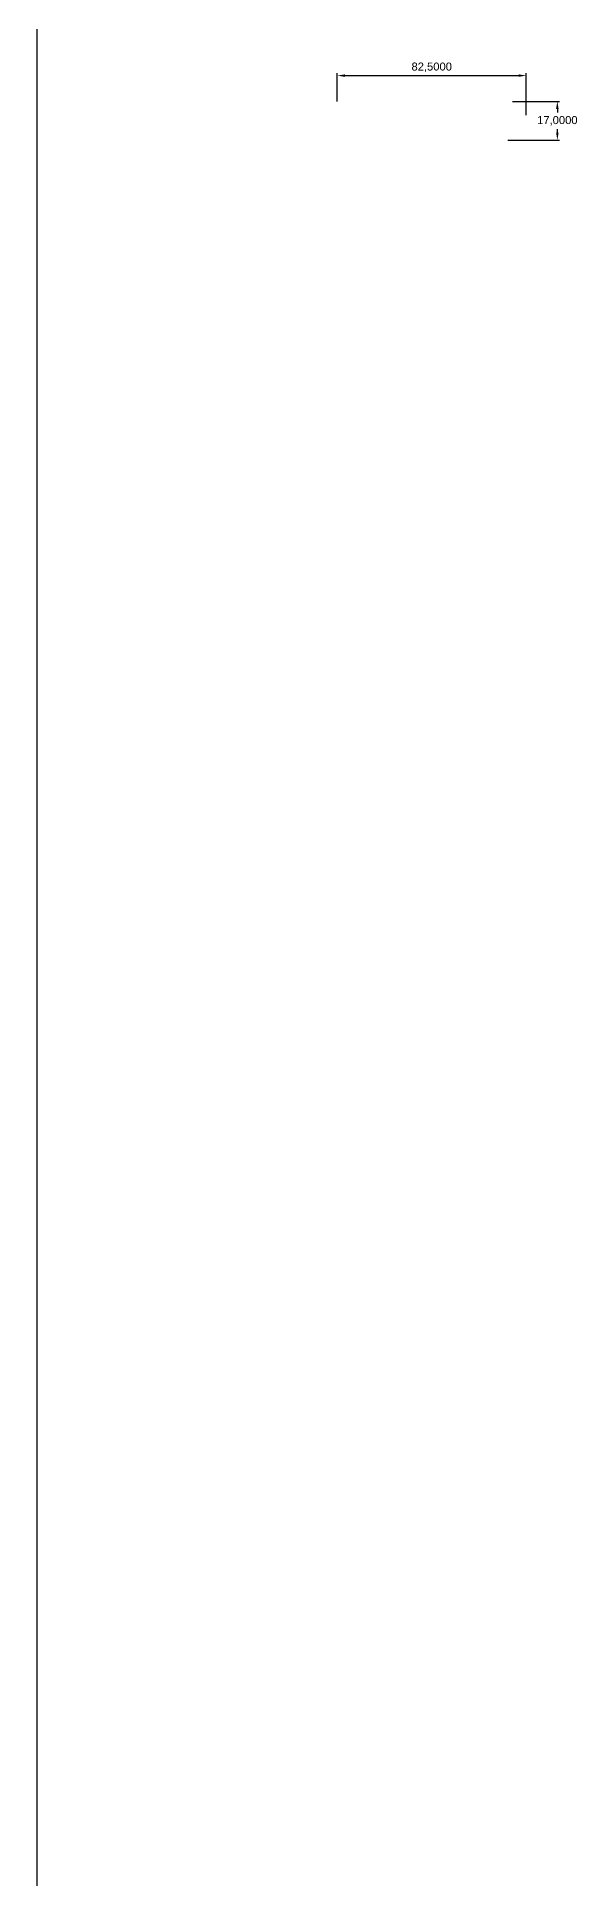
# Model space of a CAD drawing. Header units: millimetres. Extents: x 69569 to 103620, y -8463 to 17679.
# Drawn here: x 83507 to 83743, y 12905 to 13710 of the extents above; entities that cross this region are included whole.
import ezdxf

# ---------------------------------------------------------------- set-up
doc = ezdxf.new("R2010")
doc.units = ezdxf.units.MM
doc.styles.get("Standard").update_dxf_attribs({"font": 'arial.ttf'})
doc.dimstyles.new('ISO-25', dxfattribs={"dimtxt": 2.5, "dimasz": 2.5, "dimexe": 1.25, "dimexo": 0.625, "dimtad": 1, "dimtxsty": 'Standard', "dimcen": 2.5, "dimazin": 3, "dimtfac": 1, "dimtmove": 0, "dimatfit": 3})

# ---------------------------------------------------------------- blocks, each defined once
blk = doc.blocks.new('*D103')
at = {"color": 0, "lineweight": -2}
for p, q in [((83638.36, 13681.62), (83638.36, 13693.89)), ((83641.66, 13692.89), (83717.56, 13692.89)), ((83720.86, 13675.62), (83720.86, 13693.89))]:
    blk.add_line(p, q, dxfattribs=at)
at = {"color": 0}
for points in [[(83641.66, 13693.44), (83641.66, 13692.34), (83638.36, 13692.89)], [(83717.56, 13693.44), (83717.56, 13692.34), (83720.86, 13692.89)]]:
    blk.add_solid(points, dxfattribs=at)
at = {"layer": 'Defpoints', "color": 0}
for p in [(83720.86, 13692.89), (83638.36, 13681.62), (83720.86, 13675.62)]:
    blk.add_point(p, dxfattribs=at)
at = {"color": 0, "insert": (83679.61, 13696.52), "char_height": 3.5, "attachment_point": 5}
blk.add_mtext('82,5000', dxfattribs=at)
blk = doc.blocks.new('*D104')
at = {"color": 0, "lineweight": -2}
for p, q in [((83714.86, 13681.62), (83735.49, 13681.62)), ((83734.49, 13678.31), (83734.49, 13676.74)), ((83734.49, 13667.92), (83734.49, 13669.49)), ((83712.86, 13664.62), (83735.49, 13664.62))]:
    blk.add_line(p, q, dxfattribs=at)
at = {"color": 0}
for points in [[(83733.94, 13678.31), (83735.04, 13678.31), (83734.49, 13681.62)], [(83733.94, 13667.92), (83735.04, 13667.92), (83734.49, 13664.62)]]:
    blk.add_solid(points, dxfattribs=at)
at = {"layer": 'Defpoints', "color": 0}
for p in [(83714.86, 13681.62), (83712.86, 13664.62), (83734.49, 13664.62)]:
    blk.add_point(p, dxfattribs=at)
at = {"color": 0, "insert": (83734.49, 13673.12), "char_height": 3.5, "attachment_point": 5}
blk.add_mtext('17,0000', dxfattribs=at)

msp = doc.modelspace()

# ---------------------------------------------------------------- linework, layer by layer
at = {"color": 1}
msp.add_line((83507.12849, 15847.53355), (83507.12849, 1271.73809), dxfattribs=at)

# ---------------------------------------------------------------- dimensions: what is measured, and where the dimension line sits
dim = msp.add_linear_dim(base=(83720.85784, 13692.88905), p1=(83638.35784, 13681.61696), p2=(83720.85784, 13675.61696), dimstyle='ISO-25', override={"dimtxt": 3.5, "dimasz": 3.302, "dimexe": 1, "dimexo": 0, "dimgap": 1.524, "dimtih": 1, "dimtoh": 1, "dimdec": 4, "dimzin": 0, "dimtdec": 4, "dimtmove": 0}, dxfattribs=at)
dim.commit()
dim.dimension.update_dxf_attribs({"geometry": '*D103', "text_midpoint": (83679.60784, 13696.51639)})
dim = msp.add_linear_dim(base=(83734.4873, 13664.61696), p1=(83714.85784, 13681.61696), p2=(83712.85784, 13664.61696), angle=90, dimstyle='ISO-25', override={"dimtxt": 3.5, "dimasz": 3.302, "dimexe": 1, "dimexo": 0, "dimgap": 1.524, "dimtih": 1, "dimtoh": 1, "dimdec": 4, "dimzin": 0, "dimtdec": 4, "dimtmove": 0}, dxfattribs=at)
dim.commit()
dim.dimension.update_dxf_attribs({"geometry": '*D104', "text_midpoint": (83734.4873, 13673.11696)})

doc.saveas('drawing.dxf')
